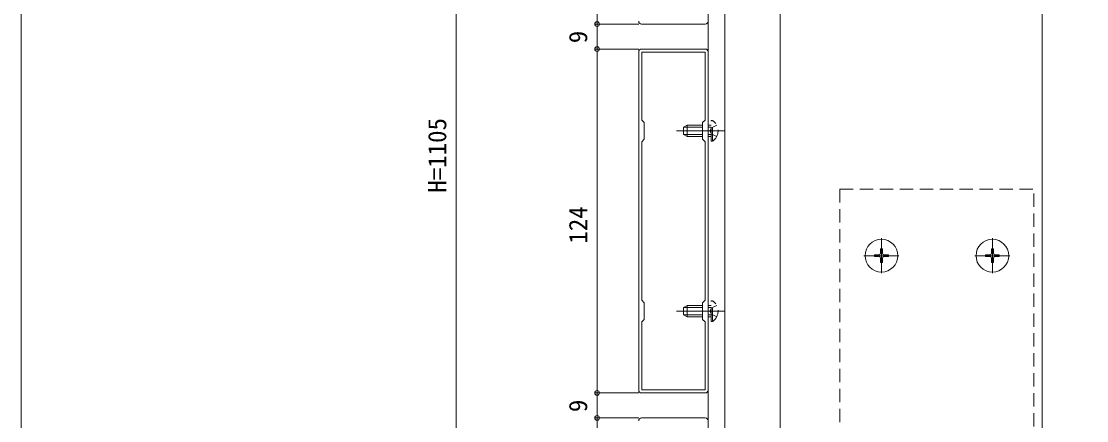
# Model space of a CAD drawing. Units: millimetres, scale not verified. Extents: x -693 to 693, y -1118 to 1123.
# Drawn here: x -693 to -308.9, y -518.1 to -374.1 of the extents above; entities that cross this region are included whole.
import ezdxf
from ezdxf.enums import TextEntityAlignment as Align

# ---------------------------------------------------------------- set-up
doc = ezdxf.new("R2010")
doc.units = ezdxf.units.MM
doc.header["$LTSCALE"] = 4
doc.linetypes.add('CHAIN2', pattern=[12, 9, -1, 1, -1])
doc.linetypes.add('DASHED1', pattern=[1.8, 1.2, -0.6])
for name, color, linetype, lineweight in [('0-0_0', 7, 'Continuous', 9), ('0-2_YKK_ZWAK', 4, 'Continuous', 9), ('0-4_YKK_12', 2, 'Continuous', 9), ('0-5_YKK_13', 6, 'Continuous', 9), ('0-6_YKK_D', 7, 'Continuous', 9)]:
    doc.layers.add(name, color=color, linetype=linetype, lineweight=lineweight)
doc.styles.add('ＭＳ ゴシック', font='')
doc.styles.get('ＭＳ ゴシック').set_extended_font_data('MS Gothic')

msp = doc.modelspace()

# ---------------------------------------------------------------- linework, layer by layer
at = {"layer": '0-0_0'}
msp.add_lwpolyline([(693, -1118.46), (-693, -1118.46), (-693, 1065.54)], dxfattribs=at)
at = {"layer": '0-2_YKK_ZWAK', "linetype": 'DASHED1'}
for p, q in [((-444.313, -417.336), (-444.313, -409.836)), ((-444.313, -411.586), (-445.413, -411.586)), ((-444.313, -412.241), (-445.413, -412.241)), ((-444.313, -414.932), (-445.413, -414.932)), ((-444.313, -415.586), (-445.413, -415.586)), ((-443.804, -417.336), (-444.313, -417.336)), ((-397.913, -434.586), (-397.913, -687.087)), ((-397.913, -434.586), (-327.913, -434.586)), ((-327.913, -642.586), (-327.913, -434.586)), ((-444.313, -482.336), (-444.313, -474.836)), ((-444.313, -476.586), (-445.413, -476.586)), ((-444.313, -477.241), (-445.413, -477.241)), ((-444.313, -479.932), (-445.413, -479.932)), ((-444.313, -480.586), (-445.413, -480.586)), ((-443.804, -482.336), (-444.313, -482.336))]:
    msp.add_line(p, q, dxfattribs=at)
at = {"layer": '0-2_YKK_ZWAK'}
for p, q in [((-454.313, -412.286), (-452.913, -411.586)), ((-454.313, -414.886), (-454.313, -412.286)), ((-447.413, -412.241), (-454.221, -412.241)), ((-447.413, -411.586), (-452.913, -411.586)), ((-454.313, -414.886), (-452.913, -415.586)), ((-447.413, -414.932), (-454.221, -414.932)), ((-383.263, -456.086), (-382.563, -456.086)), ((-383.263, -456.086), (-383.263, -457.736)), ((-382.563, -456.086), (-382.563, -457.736)), ((-343.263, -456.086), (-342.563, -456.086)), ((-343.263, -456.086), (-343.263, -457.736)), ((-342.563, -456.086), (-342.563, -457.736)), ((-385.413, -458.236), (-385.413, -458.936)), ((-385.413, -458.236), (-383.763, -458.236)), ((-385.413, -458.936), (-383.763, -458.936)), ((-383.263, -459.436), (-383.263, -461.086)), ((-382.563, -459.436), (-382.563, -461.086)), ((-382.063, -458.236), (-380.413, -458.236)), ((-382.063, -458.936), (-380.413, -458.936)), ((-380.413, -458.236), (-380.413, -458.936)), ((-345.413, -458.236), (-345.413, -458.936)), ((-345.413, -458.236), (-343.763, -458.236)), ((-345.413, -458.936), (-343.763, -458.936)), ((-343.263, -459.436), (-343.263, -461.086)), ((-342.563, -459.436), (-342.563, -461.086)), ((-342.063, -458.236), (-340.413, -458.236)), ((-342.063, -458.936), (-340.413, -458.936)), ((-340.413, -458.236), (-340.413, -458.936)), ((-383.263, -461.086), (-382.563, -461.086)), ((-343.263, -461.086), (-342.563, -461.086)), ((-454.313, -477.286), (-452.913, -476.586)), ((-454.313, -479.886), (-454.313, -477.286)), ((-454.313, -479.886), (-452.913, -480.586)), ((-447.413, -477.241), (-454.221, -477.241)), ((-447.413, -479.932), (-454.221, -479.932)), ((-447.413, -476.586), (-452.913, -476.586))]:
    msp.add_line(p, q, dxfattribs=at)
at = {"layer": '0-2_YKK_ZWAK', "linetype": 'DASHED1'}
for points in [[(-443.804, -417.336), (-443.804, -409.836), (-444.313, -409.836)], [(-442.303, -411.536), (-444.159, -412.441), (-444.768, -413.586)], [(-442.303, -415.636), (-444.159, -414.731), (-444.768, -413.586)], [(-443.804, -482.336), (-443.804, -474.836), (-444.313, -474.836)], [(-442.303, -476.536), (-444.159, -477.441), (-444.768, -478.586)], [(-442.303, -480.636), (-444.159, -479.731), (-444.768, -478.586)]]:
    msp.add_lwpolyline(points, dxfattribs=at)
at = {"layer": '0-2_YKK_ZWAK'}
for points in [[(-447.413, -415.586), (-452.913, -415.586), (-452.913, -411.586)], [(-447.413, -480.586), (-452.913, -480.586), (-452.913, -476.586)]]:
    msp.add_lwpolyline(points, dxfattribs=at)
for centre in [(-382.913, -458.586), (-342.913, -458.586)]:
    msp.add_circle(centre, 5.9, dxfattribs=at)
at = {"layer": '0-2_YKK_ZWAK', "linetype": 'DASHED1'}
for centre in [(-446.339, -413.586), (-446.339, -478.586)]:
    msp.add_arc(centre, 4.527, 304.06671, 55.93329, dxfattribs=at)
at = {"layer": '0-2_YKK_ZWAK'}
for centre, start, end in [((-383.763, -457.736), 270, 0), ((-383.763, -459.436), 0, 90), ((-382.063, -457.736), 180, 270), ((-382.063, -459.436), 90, 180), ((-343.763, -457.736), 270, 0), ((-343.763, -459.436), 0, 90), ((-342.063, -457.736), 180, 270), ((-342.063, -459.436), 90, 180)]:
    msp.add_arc(centre, 0.5, start, end, dxfattribs=at)
at = {"layer": '0-4_YKK_12'}
for p, q in [((-445.413, -641.086), (-445.413, -242.086)), ((-324.913, -274.086), (-324.913, -631.086)), ((-419.413, -587.954), (-419.413, -295.219))]:
    msp.add_line(p, q, dxfattribs=at)
at = {"layer": '0-4_YKK_12', "linetype": 'CHAIN2'}
for p, q in [((-439.313, -413.586), (-456.813, -413.586)), ((-382.913, -464.886), (-382.913, -452.286)), ((-342.913, -464.886), (-342.913, -452.286)), ((-389.213, -458.586), (-376.613, -458.586)), ((-349.213, -458.586), (-336.613, -458.586)), ((-439.313, -478.586), (-456.813, -478.586))]:
    msp.add_line(p, q, dxfattribs=at)
at = {"layer": '0-4_YKK_12'}
msp.add_lwpolyline([(-439.413, -641.086), (-439.413, -239.086), (-391.913, -239.086)], dxfattribs=at)
at = {"layer": '0-5_YKK_13'}
for p, q in [((-536.213, -632.086), (-536.213, -206.086)), ((-485.413, -251.086), (-485.413, -375.086)), ((-470.413, -375.086), (-486.413, -375.086)), ((-470.413, -375.086), (-486.413, -375.086)), ((-485.413, -375.086), (-485.413, -384.086)), ((-470.413, -384.086), (-486.413, -384.086)), ((-470.413, -384.086), (-486.413, -384.086)), ((-485.413, -384.086), (-485.413, -508.086)), ((-470.413, -508.086), (-486.413, -508.086)), ((-470.413, -508.086), (-486.413, -508.086)), ((-485.413, -508.086), (-485.413, -517.086)), ((-470.413, -517.086), (-486.413, -517.086)), ((-470.413, -517.086), (-486.413, -517.086)), ((-485.413, -517.086), (-485.413, -641.086))]:
    msp.add_line(p, q, dxfattribs=at)
for centre in [(-485.413, -375.086), (-485.413, -375.086), (-485.413, -384.086), (-485.413, -384.086), (-485.413, -508.086), (-485.413, -508.086), (-485.413, -517.086), (-485.413, -517.086)]:
    msp.add_circle(centre, 0.85, dxfattribs=at)
at = {"layer": '0-6_YKK_D'}
for p, q in [((-469.413, -375.086), (-446.413, -375.086)), ((-470.413, -385.086), (-470.413, -507.086)), ((-446.413, -384.086), (-469.413, -384.086)), ((-445.413, -507.086), (-445.413, -385.086)), ((-469.313, -417.486), (-469.313, -474.686)), ((-469.413, -508.086), (-446.413, -508.086)), ((-446.413, -517.086), (-469.413, -517.086))]:
    msp.add_line(p, q, dxfattribs=at)
msp.add_lwpolyline([(-469.313, -417.486), (-469.313, -474.686), (-468.413, -475.586), (-468.413, -481.586), (-469.313, -482.486), (-469.313, -506.986), (-446.513, -506.986), (-446.513, -482.486), (-447.413, -481.586), (-447.413, -475.586), (-446.513, -474.686), (-446.513, -417.486), (-447.413, -416.586), (-447.413, -410.586), (-446.513, -409.686), (-446.513, -385.186), (-469.313, -385.186), (-469.313, -409.686), (-468.413, -410.586), (-468.413, -416.586)], close=True, dxfattribs=at)
for centre, start, end in [((-469.413, -374.086), 180.00001, 269.99999), ((-446.413, -374.086), 270.00001, 359.99999), ((-469.413, -385.086), 90.00001, 179.99999), ((-446.413, -385.086), 0.00001, 89.99999), ((-469.413, -507.086), 180.00001, 269.99999), ((-446.413, -507.086), 270.00001, 359.99999), ((-469.413, -518.086), 90.00001, 179.99999), ((-446.413, -518.086), 0.00001, 89.99999)]:
    msp.add_arc(centre, 1, start, end, dxfattribs=at)

# ---------------------------------------------------------------- texts
at = {"layer": '0-5_YKK_13', "style": 'ＭＳ ゴシック'}
for s, p in [('9', (-487.013, -381.986)), ('H=1105', (-537.813, -435.886)), ('124', (-487.013, -454.246)), ('9', (-487.013, -514.986))]:
    msp.add_text(s, height=6.598, rotation=90, dxfattribs=at).set_placement(p, align=Align.BOTTOM_LEFT)

doc.saveas('drawing.dxf')
